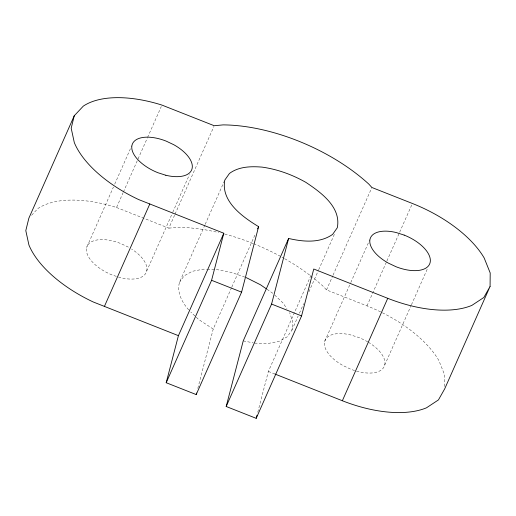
<?xml version="1.0" encoding="UTF-8"?>
<svg xmlns="http://www.w3.org/2000/svg" width="516" height="516" viewBox="0 0 516 516"><rect width="100%" height="100%" fill="white"/><g stroke="black" fill="none" stroke-linecap="round" stroke-linejoin="round"><path stroke-width="0.39" stroke-dasharray="2.58 1.94" d="M444.715 386.484L444.811 375.377L438.793 360.387A97.021 48.51 23.9 0 0 366.999 305.898L326.505 289.915L323.409 286.503A129.361 64.681 23.9 0 0 312.702 277.434M204.891 225.015L179.42 282.491C176.582 293.23 182.793 303.576 189.869 311.161M254.64 343.127L267.972 343.501L279.098 341.34L287.264 336.793L291.914 330.169L292.727 321.926L289.657 312.612M197.821 388.329L213.218 329.073L231.503 287.805M257.787 412.187L268.372 371.436L311.477 274.17M116.352 276.363L112.546 275.144A32.34 16.17 23.9 0 1 86.649 247.493L113.423 187.069M114.726 184.122L131.709 145.809M31.618 215.256L37.913 208.548A97.021 48.51 23.9 0 1 116.539 207.503L123.066 192.765M123.395 192.029L147.234 138.236M147.557 137.501L161.276 106.554M146.654 271.184L172.454 212.973M172.776 212.237L189.43 174.66M116.539 207.503L168.848 228.156L174.724 214.888M175.053 214.153L213.908 126.465M205.213 224.279L224.479 180.8M231.826 287.07L255.336 234.019M291.914 330.169L298.113 316.173M299.422 313.225L303.666 303.647M308.89 291.856L318.359 270.487M318.688 269.752L334.362 234.38M326.505 289.915L332.71 275.912M333.039 275.176L371.894 187.489M368.366 342.256A32.34 16.17 23.9 0 1 383.588 367.624A32.34 16.17 23.9 0 1 350.57 369.127L342.947 365.522A32.34 16.17 23.9 0 1 324.674 341.476L350.467 283.265M350.796 282.523L369.733 239.792M366.999 305.898L386.587 261.689M386.916 260.954L399.326 232.948M399.648 232.213L412.387 203.478M384.684 365.167L411.129 305.485M411.458 304.743L427.461 268.642M179.42 282.491L184.07 275.866L192.236 271.319L203.362 269.159L206.497 269.249M168.848 228.156L177.704 227.317A129.361 64.681 23.9 0 1 218.578 232.535M207.284 269.268L216.688 269.533L231.31 272.416L246.229 277.608M243.23 340.882L253.117 342.83M118.403 277.021L120.454 277.673A32.34 16.17 23.9 0 0 146.357 272.106A32.34 16.17 23.9 0 0 131.612 249.067M268.372 371.436L275.099 374.1M128.387 247.138L120.757 243.533A32.34 16.17 23.9 0 0 86.649 247.493M213.218 329.073L198.396 319.288L190.836 312.077M267.011 289.289L272.938 293.372M274.654 295.01L282.903 302.879L286.954 308.723M324.674 341.476A32.34 16.17 23.9 0 1 350.88 334.987L358.788 337.516A32.34 16.17 23.9 0 1 367.721 341.869M224.757 234.083A129.361 64.681 23.9 0 1 252.93 243.436M253.679 243.733A129.361 64.681 23.9 0 1 281.272 256.787M281.975 257.174A129.361 64.681 23.9 0 1 284.071 258.348M284.767 258.742A129.361 64.681 23.9 0 1 312.07 276.937"/><path stroke-width="0.77" d="M490.077 286.438L490.2 272.958L484.176 257.968A97.021 48.51 23.9 0 0 412.387 203.478L371.894 187.489L368.792 184.083A129.361 64.681 23.9 0 0 223.086 124.891L214.237 125.73L161.927 105.077A97.021 48.51 23.9 0 0 83.302 106.128L74.252 115.758L28.864 218.184L25.8 230.62L28.928 245.016A97.021 48.51 23.9 0 0 93.248 301.983L178.42 335.664L166.197 382.724L196.203 394.566L241.591 292.146L258.606 226.647C242.784 217.088 220.609 201.382 224.808 180.065L229.459 173.447C238.837 166.481 250.899 166.229 262.076 167.113C277.518 169.261 292.269 174.679 305.814 182.329C320.765 192.281 341.45 207.11 337.296 227.75L332.646 234.374C319.875 243.423 303.079 241.823 288.618 238.457L243.23 340.882L226.189 406.492L256.194 418.334L301.576 315.915L313.76 269.017L387.748 298.319A97.021 48.51 23.9 0 0 471.863 305.388L483.821 297.5L490.077 286.438L444.689 388.864L438.432 399.926L426.474 407.814A97.021 48.51 23.9 0 1 342.36 400.745L275.099 374.1M74.252 115.758L71.189 128.2L74.31 142.597A97.021 48.51 23.9 0 0 138.636 199.557L223.809 233.245L211.586 280.298L166.197 382.724M196.203 394.566L196.609 393.005M226.189 406.492L271.577 304.066L288.618 238.457M256.194 418.334L256.987 415.264M104.438 306.356L149.827 203.936M178.42 335.664L223.809 233.245M257.626 228.859L258.606 226.647M342.36 400.745L387.748 298.319M211.586 280.298L241.591 292.146M271.577 304.066L301.576 315.915M246.229 277.608L260.425 284.755L266.353 288.837M404.17 235.09L396.269 232.561A32.34 16.17 23.9 0 0 370.062 239.05A32.34 16.17 23.9 0 0 388.335 263.102L395.959 266.707A32.34 16.17 23.9 0 0 430.073 262.747A32.34 16.17 23.9 0 0 404.17 235.09M165.836 175.253L157.935 172.725A32.34 16.17 23.9 0 1 132.038 145.067A32.34 16.17 23.9 0 1 166.146 141.107L173.769 144.712A32.34 16.17 23.9 0 1 192.042 168.764A32.34 16.17 23.9 0 1 165.836 175.253"/></g></svg>
